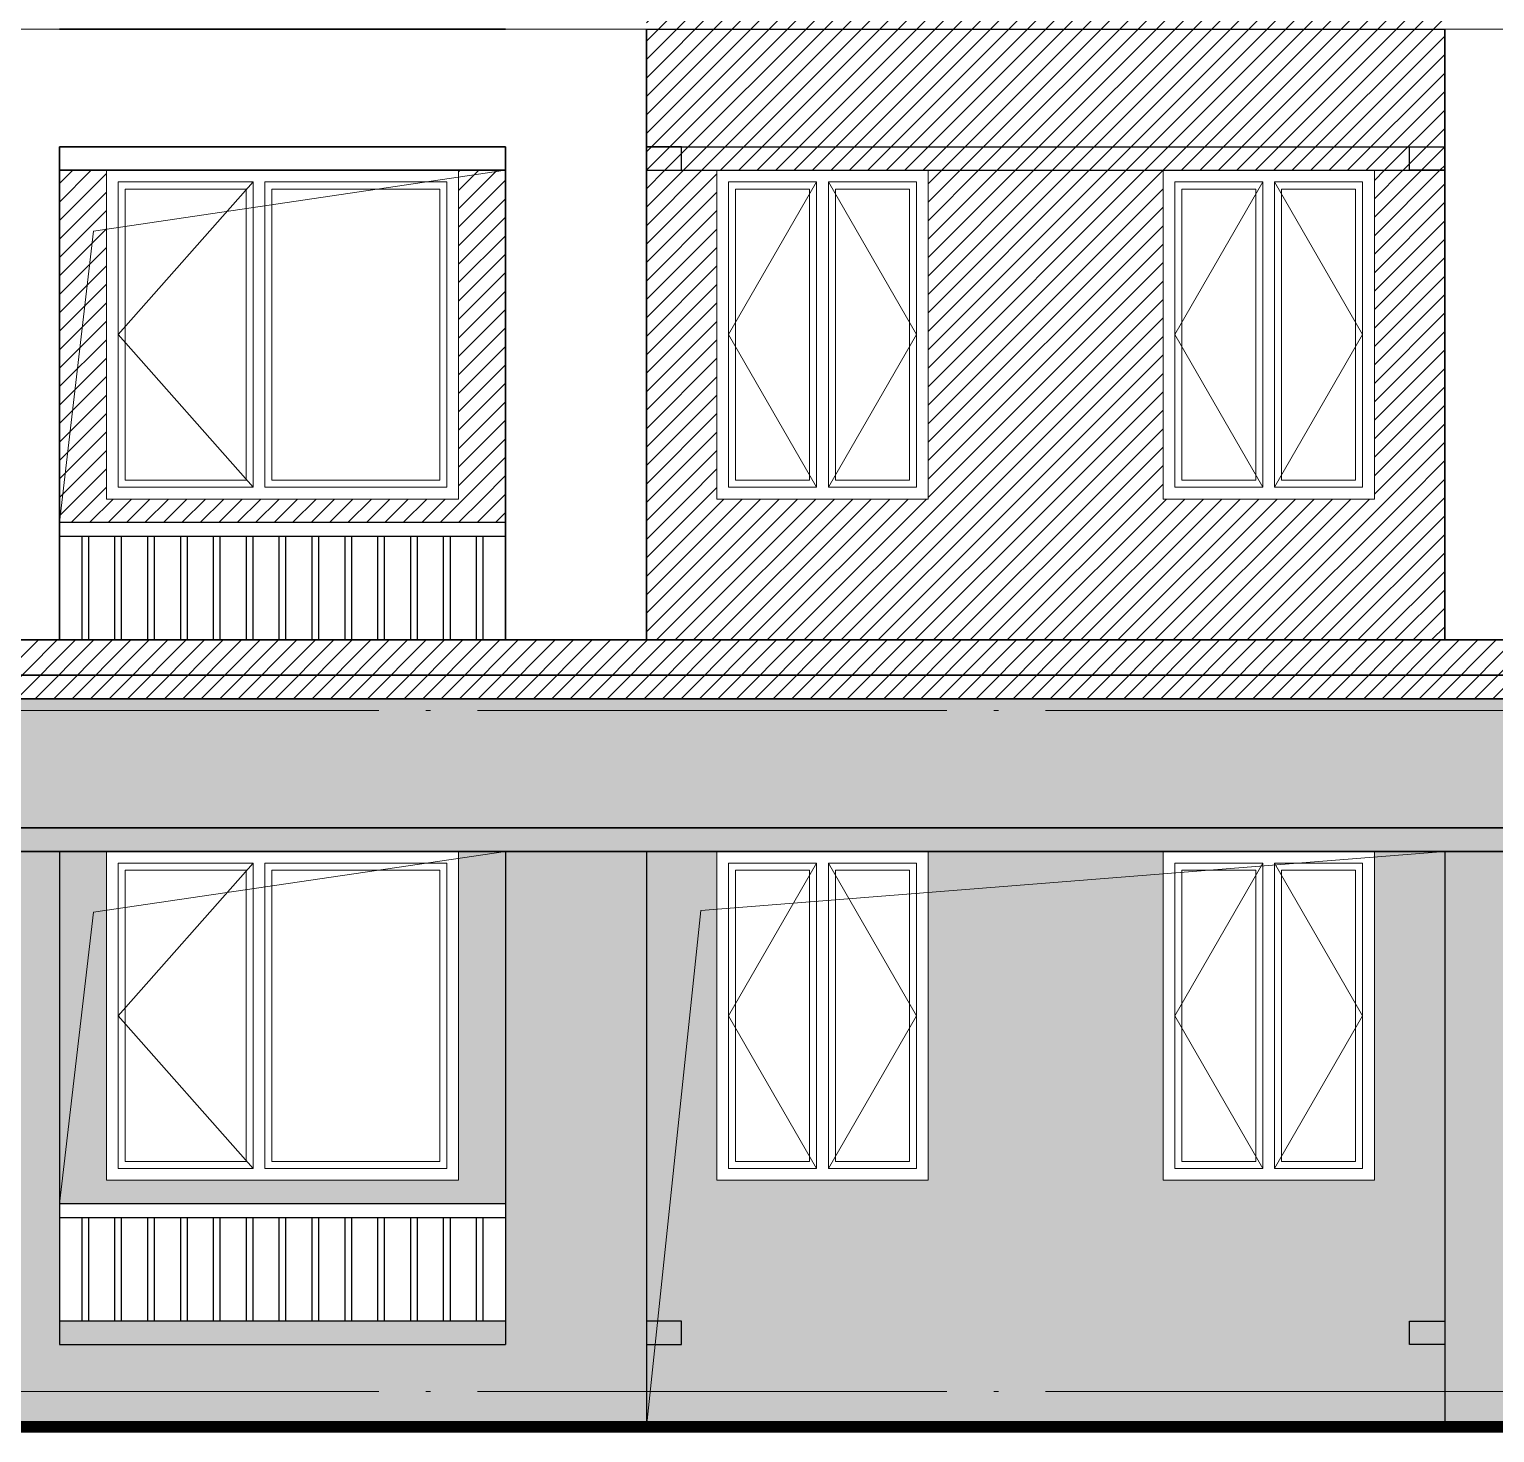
# Model space of a CAD drawing. Extents: x -518115 to 790560, y -210384 to 1628073.
# Drawn here: x 441288 to 447529, y 46065 to 52040 of the extents above; entities that cross this region are included whole.
import ezdxf

# ---------------------------------------------------------------- set-up
doc = ezdxf.new("R2010")
doc.units = 0
doc.header["$LTSCALE"] = 1000
doc.header["$MEASUREMENT"] = 0
doc.linetypes.add('DOTE', pattern=[2.42, 2, -0.2, 0.02, -0.2])
for name, color, linetype in [('3-剖面填充（细）', 250, 'Continuous'), ('5-平立面看线1', 45, 'Continuous'), ('Stair-栏杆', 142, 'Continuous'), ('看线', 251, 'Continuous')]:
    doc.layers.add(name, color=color, linetype=linetype)
for name, color, linetype, lineweight in [('DOTE', 19, 'DOTE', 9), ('WINDOW', 144, 'Continuous', 15), ('立面-中轮廓线', 213, 'Continuous', 35), ('立面-普通轮廓', 7, 'Continuous', 18), ('立面-洞口示意', 152, 'Continuous', 13), ('立面-窗开启线', 250, 'Continuous', 13)]:
    doc.layers.add(name, color=color, linetype=linetype, lineweight=lineweight)
pattern_1 = [(45, (-92167.84, 19664.28), (-39.2886205, 39.2886205), [])]
pattern_2 = [(45, (-92167.84, 16764.28), (-39.2886205, 39.2886205), [])]

# ---------------------------------------------------------------- blocks, each defined once
blk = doc.blocks.new('A$C318717E3')
at = {"layer": 'WINDOW'}
for points in [[(50, 1350), (425, 1350), (425, 50), (50, 50)], [(850, 1350), (475, 1350), (475, 50), (850, 50)]]:
    blk.add_lwpolyline(points, close=True, dxfattribs=at)
at = {"layer": 'WINDOW', "color": 250}
for points in [[(80, 1320), (395, 1320), (395, 80), (80, 80)], [(820, 1320), (505, 1320), (505, 80), (820, 80)]]:
    blk.add_lwpolyline(points, close=True, dxfattribs=at)
at = {"layer": '立面-普通轮廓'}
blk.add_lwpolyline([(0, 1400), (900, 1400), (900, 0), (0, 0)], close=True, dxfattribs=at)
at = {"layer": '立面-窗开启线', "color": 251, "ltscale": 0.5, "true_color": 0x636466}
for points in [[(425, 1350), (50, 700), (425, 50)], [(475, 1350), (850, 700), (475, 50)]]:
    blk.add_lwpolyline(points, dxfattribs=at)
blk = doc.blocks.new('A$C1F9D7F8A')
at = {"layer": 'WINDOW'}
for points in [[(-1450, 1350), (-875, 1350), (-875, 50), (-1450, 50)], [(-50, 1350), (-825, 1350), (-825, 50), (-50, 50)]]:
    blk.add_lwpolyline(points, close=True, dxfattribs=at)
at = {"layer": 'WINDOW', "color": 250}
for points in [[(-1420, 1320), (-905, 1320), (-905, 80), (-1420, 80)], [(-80, 1320), (-795, 1320), (-795, 80), (-80, 80)]]:
    blk.add_lwpolyline(points, close=True, dxfattribs=at)
at = {"layer": '立面-普通轮廓'}
blk.add_lwpolyline([(0, 1400), (-1500, 1400), (-1500, 0), (0, 0)], close=True, dxfattribs=at)
at = {"layer": '立面-窗开启线', "color": 251, "ltscale": 0.5, "true_color": 0x636466}
blk.add_lwpolyline([(-875, 1350), (-1450, 700), (-875, 50)], dxfattribs=at)
blk = doc.blocks.new('HFHFHHTHFHF')
at = {"layer": '立面-中轮廓线'}
blk.add_lwpolyline([(533584.4, 32376), (535484.4, 32376)], dxfattribs=at)

msp = doc.modelspace()

# ---------------------------------------------------------------- hatches: boundary and pattern name
at = {"layer": '3-剖面填充（细）'}
h = msp.add_hatch(dxfattribs=at)
h.set_pattern_fill('ANSI31', color=256, scale=35)
h.set_pattern_definition([(45, (-92167.84, 21864.28), (-39.2886205, 39.2886205), [])])
h.paths.add_polyline_path([(443916.6, 51440.3), (447316.6, 51440.3), (447316.6, 52140.3), (443916.6, 52140.3)])
h = msp.add_hatch(dxfattribs=at)
h.set_pattern_fill('ANSI31', color=256, scale=35)
h.set_pattern_definition(pattern_2)
h.paths.add_polyline_path([(441616.6, 50040.3), (441416.6, 50040.3), (441416.6, 51440.3), (441616.6, 51440.3)])
h = msp.add_hatch(dxfattribs=at)
h.set_pattern_fill('ANSI31', color=256, scale=35)
h.set_pattern_definition(pattern_2)
h.paths.add_polyline_path([(443316.6, 50040.3), (443116.6, 50040.3), (443116.6, 51440.3), (443316.6, 51440.3)])
h = msp.add_hatch(dxfattribs=at)
h.set_pattern_fill('ANSI31', color=256, scale=35)
h.set_pattern_definition(pattern_1)
h.paths.add_polyline_path([(443916.6, 50040.3), (444216.5, 50040.3), (444216.5, 51440.3), (443916.6, 51440.3)])
h = msp.add_hatch(dxfattribs=at)
h.set_pattern_fill('ANSI31', color=256, scale=35)
h.set_pattern_definition(pattern_1)
h.paths.add_polyline_path([(445116.5, 50040.3), (446116.7, 50040.3), (446116.7, 51440.3), (445116.5, 51440.3)])
h = msp.add_hatch(dxfattribs=at)
h.set_pattern_fill('ANSI31', color=256, scale=35)
h.set_pattern_definition(pattern_1)
h.paths.add_polyline_path([(447016.7, 50040.3), (447316.6, 50040.3), (447316.6, 51440.3), (447016.7, 51440.3)])
h = msp.add_hatch(dxfattribs=at)
h.set_pattern_fill('ANSI31', color=256, scale=35)
h.set_pattern_definition(pattern_2)
h.paths.add_polyline_path([(441416.6, 49940.3), (443316.6, 49940.3), (443316.6, 50040.3), (441416.6, 50040.3)])
h = msp.add_hatch(dxfattribs=at)
h.set_pattern_fill('ANSI31', color=256, scale=35)
h.set_pattern_definition(pattern_1)
h.paths.add_polyline_path([(443916.6, 49440.3), (447316.6, 49440.3), (447316.6, 50040.3), (443916.6, 50040.3)])
h = msp.add_hatch(dxfattribs=at)
h.set_pattern_fill('ANSI31', color=256, scale=35)
h.set_pattern_definition([(45, (-15700, 4864.28), (-39.2886205, 39.2886205), [])])
h.paths.add_polyline_path([(455816.6, 49190.3), (455816.6, 49440.3), (435416.6, 49440.3), (435416.6, 49190.3)])
h = msp.add_hatch(dxfattribs=at)
h.set_pattern_fill('混凝土', color=251, scale=40)
h.set_pattern_definition([(50, (-56228.84, 44790.78), (286.90407, -25.10085), [30, -330]), (355, (-56228.84, 44790.78), (-55.50053, 300.87685), [24, -264]), (100.4514, (-56204.93, 44788.69), (231.40375, 275.77582), [25.49608, -280.45684]), (46.1842, (-56228.84, 44870.78), (426.89642, -66.2076), [45, -495]), (96.6356, (-56193.27, 44865.26), (373.86508, 389.64715), [38.2441, -420.6852]), (351.1842, (-56228.84, 44870.78), (373.86478, 389.64744), [36, -396]), (21, (-56188.84, 44850.78), (238.76282, -161.04756), [30, -330]), (326, (-56188.84, 44850.78), (97.32613, 290.06002), [24, -264]), (71.4514, (-56168.95, 44837.36), (336.08905, 129.0122), [25.49608, -280.45684]), (37.5, (-56228.84, 44790.78), (4.863942, 133.157542), [0, -260.8, 0, -268, 0, -265]), (7.5, (-56228.84, 44790.78), (105.227815, 157.764685), [0, -152.8, 0, -254.8, 0, -101]), (327.5, (-56318.04, 44790.78), (213.528974, -9.021949), [0, -100, 0, -312, 0, -414]), (317.5, (-56358.04, 44790.78), (233.27447, 40.04199), [0, -130, 0, -207.2, 0, -294])])
h.paths.add_polyline_path([(454416.6, 48540.3), (455616.6, 48540.3), (455616.6, 47140.3), (454416.6, 47140.3)], flags=16)
h.paths.add_polyline_path([(452616.6, 47040.3), (453716.6, 47040.3), (453716.6, 46540.3), (452616.6, 46540.3)], flags=16)
h.paths.add_polyline_path([(452716.6, 48540.3), (453616.6, 48540.3), (453616.6, 47140.3), (452716.6, 47140.3)], flags=16)
h.paths.add_polyline_path([(450416.6, 47040.3), (452016.6, 47040.3), (452016.6, 46540.3), (450416.6, 46540.3)], flags=16)
h.paths.add_polyline_path([(450766.6, 48540.3), (451666.6, 48540.3), (451666.6, 47140.3), (450766.6, 47140.3)], flags=16)
h.paths.add_polyline_path([(447916.6, 47040.3), (449816.6, 47040.3), (449816.6, 46540.3), (447916.6, 46540.3)], flags=16)
h.paths.add_polyline_path([(448116.6, 48540.3), (449616.6, 48540.3), (449616.6, 47140.3), (448116.6, 47140.3)], flags=16)
h.paths.add_polyline_path([(446116.7, 48540.3), (447016.7, 48540.3), (447016.7, 47140.3), (446116.7, 47140.3)], flags=16)
h.paths.add_polyline_path([(461816.6, 48540.3), (460616.6, 48540.3), (460616.6, 47140.3), (461816.6, 47140.3)], flags=16)
h.paths.add_polyline_path([(463616.6, 47040.3), (462516.6, 47040.3), (462516.6, 46540.3), (463616.6, 46540.3)], flags=16)
h.paths.add_polyline_path([(463516.6, 48540.3), (462616.6, 48540.3), (462616.6, 47140.3), (463516.6, 47140.3)], flags=16)
h.paths.add_polyline_path([(465816.6, 47040.3), (464216.6, 47040.3), (464216.6, 46540.3), (465816.6, 46540.3)], flags=16)
h.paths.add_polyline_path([(465466.6, 48540.3), (464566.6, 48540.3), (464566.6, 47140.3), (465466.6, 47140.3)], flags=16)
h.paths.add_polyline_path([(468316.6, 47040.3), (466416.6, 47040.3), (466416.6, 46540.3), (468316.6, 46540.3)], flags=16)
h.paths.add_polyline_path([(468116.6, 48540.3), (466616.6, 48540.3), (466616.6, 47140.3), (468116.6, 47140.3)], flags=16)
h.paths.add_polyline_path([(470116.5, 48540.3), (469216.5, 48540.3), (469216.5, 47140.3), (470116.5, 47140.3)], flags=16)
h.paths.add_polyline_path([(470716.6, 49190.3), (470716.6, 48640.3), (470866.6, 48640.3), (470866.6, 48540.3), (470716.6, 48540.3), (470716.6, 46840.3), (470866.6, 46840.3), (470866.6, 46740.3), (470716.6, 46740.3), (470716.6, 46090.3), (460416.6, 46090.3), (460416.6, 49190.3)])
h.paths.add_polyline_path([(436816.6, 48540.3), (435616.6, 48540.3), (435616.6, 47140.3), (436816.6, 47140.3)], flags=16)
h.paths.add_polyline_path([(438616.6, 47040.3), (437516.6, 47040.3), (437516.6, 46540.3), (438616.6, 46540.3)], flags=16)
h.paths.add_polyline_path([(438516.6, 48540.3), (437616.6, 48540.3), (437616.6, 47140.3), (438516.6, 47140.3)], flags=16)
h.paths.add_polyline_path([(440816.6, 47040.3), (439216.6, 47040.3), (439216.6, 46540.3), (440816.6, 46540.3)], flags=16)
h.paths.add_polyline_path([(440466.6, 48540.3), (439566.6, 48540.3), (439566.6, 47140.3), (440466.6, 47140.3)], flags=16)
h.paths.add_polyline_path([(443316.6, 47040.3), (441416.6, 47040.3), (441416.6, 46540.3), (443316.6, 46540.3)], flags=16)
h.paths.add_polyline_path([(443116.6, 48540.3), (441616.6, 48540.3), (441616.6, 47140.3), (443116.6, 47140.3)], flags=16)
h.paths.add_polyline_path([(445116.5, 48540.3), (444216.5, 48540.3), (444216.5, 47140.3), (445116.5, 47140.3)], flags=16)
h.paths.add_polyline_path([(429416.6, 48540.3), (430616.6, 48540.3), (430616.6, 47140.3), (429416.6, 47140.3)], flags=16)
h.paths.add_polyline_path([(427616.6, 47040.3), (428716.6, 47040.3), (428716.6, 46540.3), (427616.6, 46540.3)], flags=16)
h.paths.add_polyline_path([(427716.6, 48540.3), (428616.6, 48540.3), (428616.6, 47140.3), (427716.6, 47140.3)], flags=16)
h.paths.add_polyline_path([(425416.6, 47040.3), (427016.6, 47040.3), (427016.6, 46540.3), (425416.6, 46540.3)], flags=16)
h.paths.add_polyline_path([(425766.6, 48540.3), (426666.6, 48540.3), (426666.6, 47140.3), (425766.6, 47140.3)], flags=16)
h.paths.add_polyline_path([(422916.6, 47040.3), (424816.6, 47040.3), (424816.6, 46540.3), (422916.6, 46540.3)], flags=16)
h.paths.add_polyline_path([(423116.6, 48540.3), (424616.6, 48540.3), (424616.6, 47140.3), (423116.6, 47140.3)], flags=16)
h.paths.add_polyline_path([(421116.7, 48540.3), (422016.7, 48540.3), (422016.7, 47140.3), (421116.7, 47140.3)], flags=16)
h.paths.add_polyline_path([(435416.6, 49190.3), (455816.6, 49190.3), (455816.6, 46090.3), (435416.6, 46090.3)])
h.paths.add_polyline_path([(420516.6, 49190.3), (420516.6, 48640.3), (420366.6, 48640.3), (420366.6, 48540.3), (420516.6, 48540.3), (420516.6, 46840.3), (420366.6, 46840.3), (420366.6, 46740.3), (420516.6, 46740.3), (420516.6, 46090.3), (430816.6, 46090.3), (430816.6, 49190.3)])

# ---------------------------------------------------------------- linework, layer by layer
at = {"color": 7}
for p, q in [((443916.6, 52040.3), (447316.6, 52040.3)), ((443916.6, 51540.3), (447316.6, 51540.3)), ((443916.6, 51440.3), (447316.6, 51440.3))]:
    msp.add_line(p, q, dxfattribs=at)
for points in [[(443916.6, 51440.3), (444066.6, 51440.3), (444066.6, 51540.3), (443916.6, 51540.3)], [(447316.6, 51440.3), (447166.6, 51440.3), (447166.6, 51540.3), (447316.6, 51540.3)]]:
    msp.add_lwpolyline(points, dxfattribs=at)
at = {"layer": '5-平立面看线1', "color": 1, "ltscale": 0.8, "const_width": 50}
msp.add_lwpolyline([(419416.6, 46090.3), (471816.6, 46090.3)], dxfattribs=at)
at = {"layer": 'DOTE', "linetype": 'DOTE'}
for p, q in [((471816.6, 52040.3), (419416.6, 52040.3)), ((471816.6, 49140.3), (419416.6, 49140.3)), ((471816.6, 46240.3), (419416.6, 46240.3))]:
    msp.add_line(p, q, dxfattribs=at)
at = {"layer": 'Stair-栏杆'}
for p, q in [((443316.6, 49940.3), (441416.6, 49940.3)), ((443316.6, 49880.3), (441416.6, 49880.3)), ((443316.6, 47040.3), (441416.6, 47040.3)), ((443316.6, 46980.3), (441416.6, 46980.3))]:
    msp.add_line(p, q, dxfattribs=at)
for points in [[(441511.6, 49880.3), (441511.6, 49440.3)], [(441541.6, 49440.3), (441541.6, 49880.3)], [(441651.6, 49880.3), (441651.6, 49440.3)], [(441681.6, 49440.3), (441681.6, 49880.3)], [(441791.6, 49880.3), (441791.6, 49440.3)], [(441821.6, 49440.3), (441821.6, 49880.3)], [(441931.6, 49880.3), (441931.6, 49440.3)], [(441961.6, 49440.3), (441961.6, 49880.3)], [(442071.6, 49880.3), (442071.6, 49440.3)], [(442101.6, 49440.3), (442101.6, 49880.3)], [(442211.6, 49880.3), (442211.6, 49440.3)], [(442241.6, 49440.3), (442241.6, 49880.3)], [(442351.6, 49880.3), (442351.6, 49440.3)], [(442381.6, 49440.3), (442381.6, 49880.3)], [(442491.6, 49880.3), (442491.6, 49440.3)], [(442521.6, 49440.3), (442521.6, 49880.3)], [(442631.6, 49880.3), (442631.6, 49440.3)], [(442661.6, 49440.3), (442661.6, 49880.3)], [(442771.6, 49880.3), (442771.6, 49440.3)], [(442801.6, 49440.3), (442801.6, 49880.3)], [(442911.6, 49880.3), (442911.6, 49440.3)], [(442941.6, 49440.3), (442941.6, 49880.3)], [(443051.6, 49880.3), (443051.6, 49440.3)], [(443081.6, 49440.3), (443081.6, 49880.3)], [(443191.6, 49880.3), (443191.6, 49440.3)], [(443221.6, 49440.3), (443221.6, 49880.3)], [(441511.6, 46980.3), (441511.6, 46540.3)], [(441541.6, 46540.3), (441541.6, 46980.3)], [(441651.6, 46980.3), (441651.6, 46540.3)], [(441681.6, 46540.3), (441681.6, 46980.3)], [(441791.6, 46980.3), (441791.6, 46540.3)], [(441821.6, 46540.3), (441821.6, 46980.3)], [(441931.6, 46980.3), (441931.6, 46540.3)], [(441961.6, 46540.3), (441961.6, 46980.3)], [(442071.6, 46980.3), (442071.6, 46540.3)], [(442101.6, 46540.3), (442101.6, 46980.3)], [(442211.6, 46980.3), (442211.6, 46540.3)], [(442241.6, 46540.3), (442241.6, 46980.3)], [(442351.6, 46980.3), (442351.6, 46540.3)], [(442381.6, 46540.3), (442381.6, 46980.3)], [(442491.6, 46980.3), (442491.6, 46540.3)], [(442521.6, 46540.3), (442521.6, 46980.3)], [(442631.6, 46980.3), (442631.6, 46540.3)], [(442661.6, 46540.3), (442661.6, 46980.3)], [(442771.6, 46980.3), (442771.6, 46540.3)], [(442801.6, 46540.3), (442801.6, 46980.3)], [(442911.6, 46980.3), (442911.6, 46540.3)], [(442941.6, 46540.3), (442941.6, 46980.3)], [(443051.6, 46980.3), (443051.6, 46540.3)], [(443081.6, 46540.3), (443081.6, 46980.3)], [(443191.6, 46980.3), (443191.6, 46540.3)], [(443221.6, 46540.3), (443221.6, 46980.3)]]:
    msp.add_lwpolyline(points, dxfattribs=at)
at = {"layer": '看线', "color": 30}
for p, q in [((441416.6, 48540.3), (441416.6, 46440.3)), ((443316.6, 48540.3), (443316.6, 46440.3)), ((443916.6, 48540.3), (443916.6, 46090.3)), ((447316.6, 48540.3), (447316.6, 46090.3))]:
    msp.add_line(p, q, dxfattribs=at)
for points in [[(443316.6, 46540.3), (441416.6, 46540.3)], [(443916.4, 46440.3), (444066.4, 46440.3), (444066.4, 46540.3), (443916.4, 46540.3)], [(447316.6, 46440.3), (447166.6, 46440.3), (447166.6, 46540.3), (447316.6, 46540.3)], [(441416.6, 46440.3), (443316.6, 46440.3)]]:
    msp.add_lwpolyline(points, dxfattribs=at)
at = {"layer": '立面-中轮廓线'}
for p, q in [((443916.6, 52040.3), (443916.6, 49440.3)), ((447316.6, 52040.3), (447316.6, 49440.3)), ((441416.6, 51540.3), (441416.6, 49440.3)), ((443316.6, 51540.3), (443316.6, 49440.3))]:
    msp.add_line(p, q, dxfattribs=at)
at = {"layer": '立面-中轮廓线', "color": 2}
for p, q in [((435416.6, 49440.3), (455816.6, 49440.3)), ((435416.6, 49290.3), (455816.6, 49290.3)), ((435416.6, 49190.3), (455816.6, 49190.3)), ((435416.6, 48640.3), (455816.6, 48640.3)), ((435416.6, 48540.3), (455816.6, 48540.3))]:
    msp.add_line(p, q, dxfattribs=at)
at = {"layer": '立面-中轮廓线'}
for points in [[(443316.6, 51540.3), (441416.6, 51540.3)], [(441416.6, 51440.3), (443316.6, 51440.3)]]:
    msp.add_lwpolyline(points, dxfattribs=at)
at = {"layer": '立面-洞口示意'}
for points in [[(441416.6, 49940.3), (441561.4, 51181.2), (443316.6, 51440.3)], [(441416.6, 47040.3), (441561.4, 48281.2), (443316.6, 48540.3)], [(443916.6, 46090.3), (444148.3, 48288.1), (447316.8, 48540.3)]]:
    msp.add_lwpolyline(points, dxfattribs=at)

# ---------------------------------------------------------------- block references
for name, p in [('HFHFHHTHFHF', (-92167.8, 19664.3)), ('A$C1F9D7F8A', (443116.6, 50040.3)), ('A$C318717E3', (444216.5, 50040.3)), ('A$C318717E3', (446116.7, 50040.3)), ('A$C1F9D7F8A', (443116.6, 47140.3)), ('A$C318717E3', (444216.5, 47140.3)), ('A$C318717E3', (446116.7, 47140.3))]:
    msp.add_blockref(name, p)

doc.saveas('drawing.dxf')
